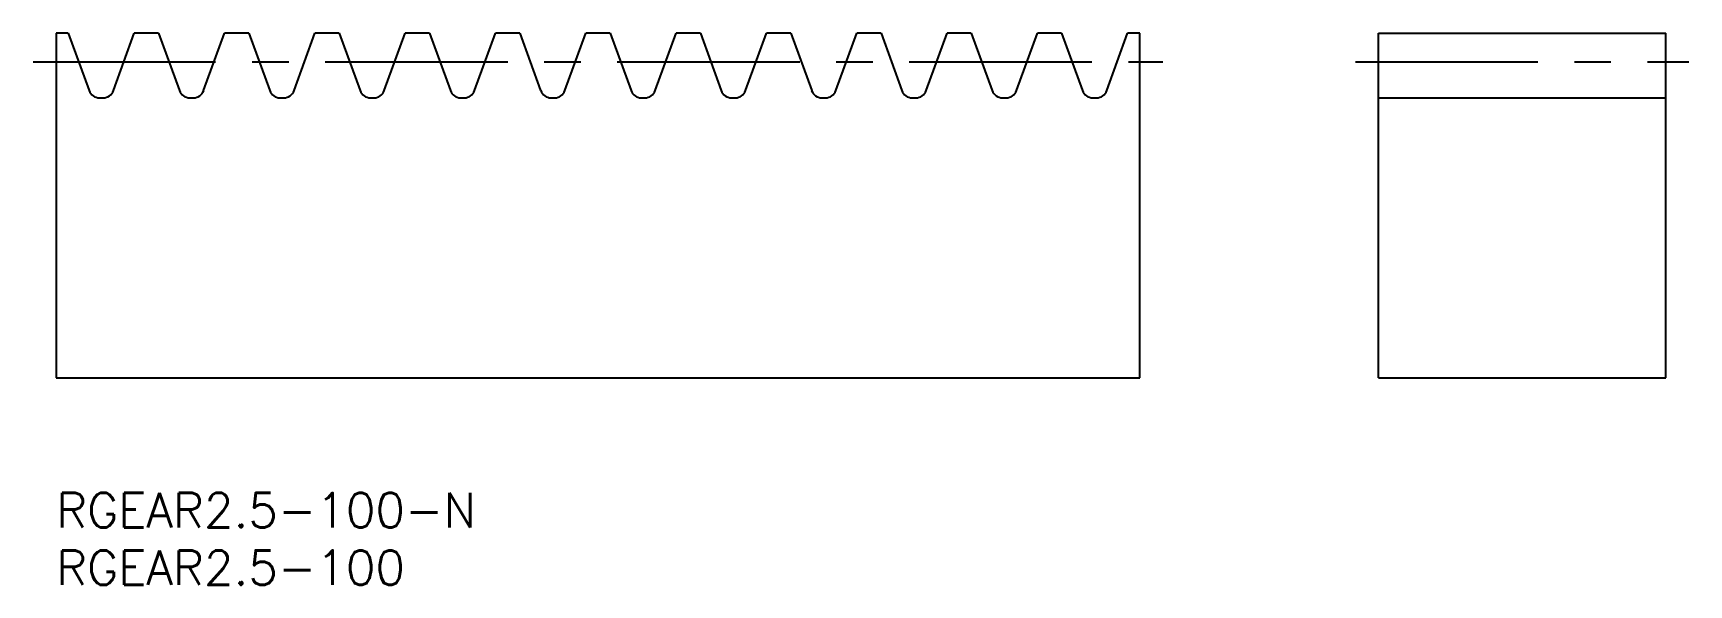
# Model space of a CAD drawing. Extents: x -2 to 142, y -8 to 40.
import ezdxf

# ---------------------------------------------------------------- set-up
doc = ezdxf.new("R2010")
doc.units = 0
doc.header["$LTSCALE"] = 0.5
doc.linetypes.add('CENTER', pattern=[50.8, 31.75, -6.35, 6.35, -6.35])
for name, color, linetype in [('MSM_CENTER', 1, 'CENTER'), ('MSM_CONTINUOUS', 7, 'CONTINUOUS'), ('MSM_PART_NUMBER', 7, 'CONTINUOUS')]:
    doc.layers.add(name, color=color, linetype=linetype)
doc.styles.get("Standard").update_dxf_attribs({"font": 'txt.shx', "height": 3, "bigfont": 'bigfont.shx'})

msp = doc.modelspace()

# ---------------------------------------------------------------- linework, layer by layer
at = {"layer": 'MSM_CENTER'}
for p, q in [((-2, 37.5), (96.25, 37.5)), ((113, 37.5), (142, 37.5))]:
    msp.add_line(p, q, dxfattribs=at)
at = {"layer": 'MSM_CONTINUOUS'}
for p, q in [((1.05, 40), (0, 40)), ((0, 40), (0, 10)), ((1.05, 40), (2.87, 35)), ((4.98, 35), (6.8, 40)), ((8.91, 40), (6.8, 40)), ((8.91, 40), (10.73, 35)), ((12.83, 35), (14.65, 40)), ((16.76, 40), (14.65, 40)), ((16.76, 40), (18.58, 35)), ((20.69, 35), (22.51, 40)), ((24.62, 40), (22.51, 40)), ((24.62, 40), (26.44, 35)), ((28.54, 35), (30.36, 40)), ((32.47, 40), (30.36, 40)), ((32.47, 40), (34.29, 35)), ((36.4, 35), (38.22, 40)), ((40.32, 40), (38.22, 40)), ((40.32, 40), (42.14, 35)), ((44.25, 35), (46.07, 40)), ((48.18, 40), (46.07, 40)), ((48.18, 40), (50, 35)), ((52.1, 35), (53.92, 40)), ((56.03, 40), (53.92, 40)), ((56.03, 40), (57.85, 35)), ((59.96, 35), (61.78, 40)), ((63.89, 40), (61.78, 40)), ((63.89, 40), (65.71, 35)), ((67.81, 35), (69.63, 40)), ((71.74, 40), (69.63, 40)), ((71.74, 40), (73.56, 35)), ((75.67, 35), (77.49, 40)), ((79.59, 40), (77.49, 40)), ((79.59, 40), (81.41, 35)), ((83.52, 35), (85.34, 40)), ((87.45, 40), (85.34, 40)), ((87.45, 40), (89.27, 35)), ((91.37, 35), (93.19, 40)), ((94.25, 40), (93.19, 40)), ((94.25, 10), (94.25, 40)), ((115, 40), (140, 40)), ((115, 10), (115, 40)), ((140, 10), (140, 40)), ((3.77, 34.38), (4.09, 34.38)), ((11.62, 34.38), (11.94, 34.38)), ((19.47, 34.38), (19.8, 34.38)), ((27.33, 34.38), (27.65, 34.38)), ((35.18, 34.38), (35.5, 34.38)), ((43.04, 34.38), (43.36, 34.38)), ((50.89, 34.38), (51.21, 34.38)), ((58.74, 34.38), (59.07, 34.38)), ((66.6, 34.38), (66.92, 34.38)), ((74.45, 34.38), (74.77, 34.38)), ((82.31, 34.38), (82.63, 34.38)), ((90.16, 34.38), (90.48, 34.38)), ((115, 34.38), (140, 34.38)), ((0, 10), (94.25, 10)), ((115, 10), (140, 10))]:
    msp.add_line(p, q, dxfattribs=at)
for centre, start, end in [((3.77, 35.32), 200, 270), ((4.09, 35.32), 270, 340), ((11.62, 35.32), 200, 270), ((11.94, 35.32), 270, 340), ((19.47, 35.32), 200, 270), ((19.8, 35.32), 270, 340), ((27.33, 35.32), 200, 270), ((27.65, 35.32), 270, 340), ((35.18, 35.32), 200, 270), ((35.5, 35.32), 270, 340), ((43.04, 35.32), 200, 270), ((43.36, 35.32), 270, 340), ((50.89, 35.32), 200, 270), ((51.21, 35.32), 270, 340), ((58.74, 35.32), 200, 270), ((59.07, 35.32), 270, 340), ((66.6, 35.32), 200, 270), ((66.92, 35.32), 270, 340), ((74.45, 35.32), 200, 270), ((74.77, 35.32), 270, 340), ((82.31, 35.32), 200, 270), ((82.63, 35.32), 270, 340), ((90.16, 35.32), 200, 270), ((90.48, 35.32), 270, 340)]:
    msp.add_arc(centre, 0.95, start, end, dxfattribs=at)

# ---------------------------------------------------------------- texts
at = {"layer": 'MSM_PART_NUMBER', "linetype": 'CONTINUOUS'}
for s, p in [('RGEAR2.5-100-N', (0, -3)), ('RGEAR2.5-100', (0, -8))]:
    msp.add_text(s, height=3, dxfattribs=at).set_placement(p)

doc.saveas('drawing.dxf')
